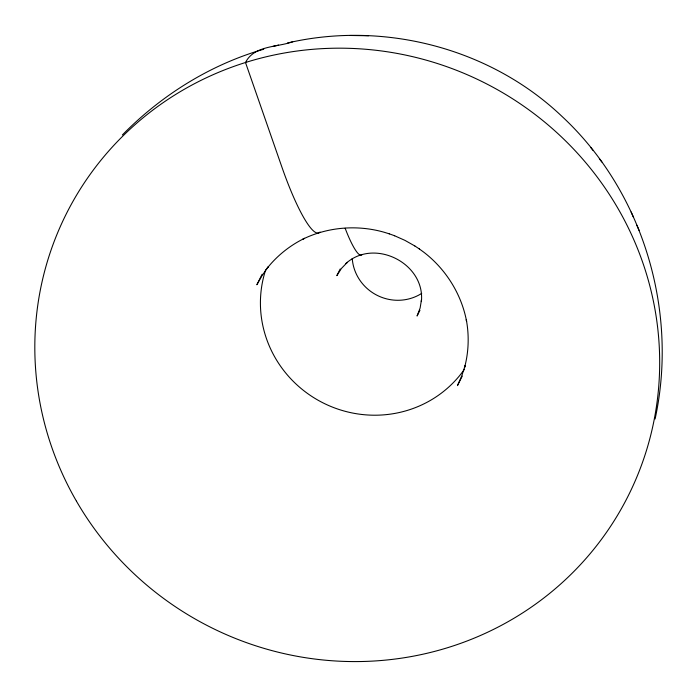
<?xml version="1.0" encoding="UTF-8"?>
<svg xmlns="http://www.w3.org/2000/svg" width="697" height="697" viewBox="0 0 697 697"><rect width="100%" height="100%" fill="white"/><g stroke="black" fill="none" stroke-linecap="round" stroke-linejoin="round"><path stroke-width="1.05" d="M655.11 418.967C678.538 310.94 643.139 191.692 561.782 116.216C490.008 48.015 383.577 20.64 287.46 42.996M262.133 274.261L256.862 284.759L262.133 275.472L268.328 266.759L267.012 268.423C277.058 255.729 290.004 245.388 304.554 238.313L303.003 239.088C327.973 226.926 357.387 224.626 384.056 232.223L389.396 233.87M340.197 268.981L336.834 275.655L341.417 268.458L347.376 262.307L345.843 263.588C374.193 237.607 425.344 263.335 421.389 301.583L421.502 299.597L420.117 308.039L417.067 316.011L419.951 310.287M462.25 376.11L457.45 385.641L461.762 375.875L465.065 365.707L464.507 367.755C468.715 352.124 469.29 335.562 466.293 319.662L466.598 321.369C461.475 294.073 445.784 269.086 423.793 252.201L419.28 248.899M122.376 134.948C161.355 95.245 210.154 64.682 263.719 49.243M292.688 41.776C277.179 47.405 254.1 45.314 245.501 62.503L281.841 166.923A89.817 15.578 72.6 0 0 319.993 232.014M273.067 46.368L278.6 45.078M368.582 35.756L350.33 35.477M389.092 233.765L394.659 235.769M394.45 235.699L404.87 240.334L414.793 245.936M414.619 245.814L419.542 249.082M590.742 147.494L593.016 150.386M599.333 158.777L601.842 161.974M631.16 212.01L633.294 216.933M636.901 225.288L639.166 230.498M421.711 293.393A44.904 43.536 26.7 0 1 377.19 295.362A44.904 43.536 26.7 0 1 352.229 258.439M464.315 369.445A112.269 108.837 26.7 0 1 323.103 402.91A112.269 108.837 26.7 0 1 265.766 269.582M362.004 254.684A44.904 7.789 72.6 0 1 345.154 228.259M76.452 501.178A314.347 304.737 26.7 0 0 617.594 515.188A314.347 304.737 26.7 0 0 347.707 48.285A314.347 304.737 26.7 0 0 76.452 501.178"/></g></svg>
